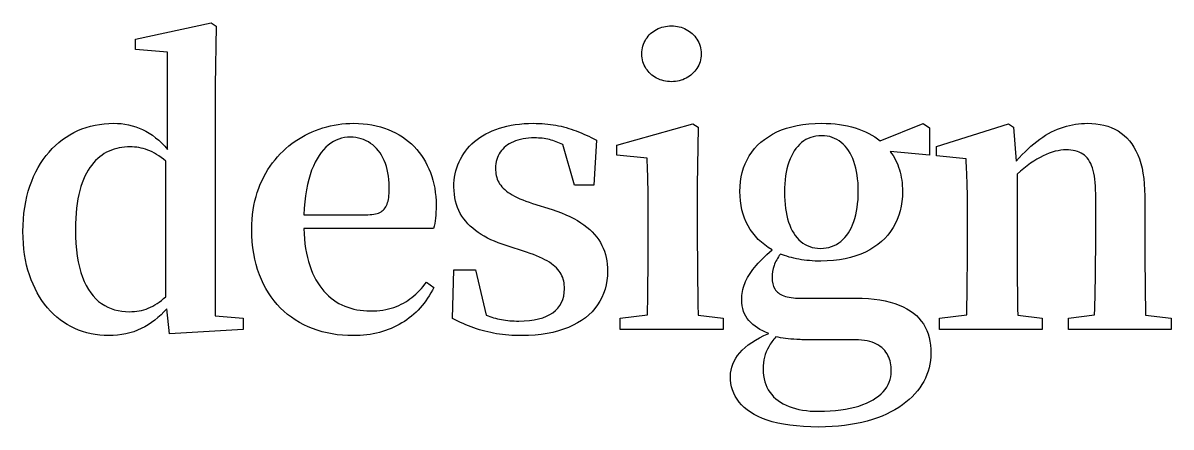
# Model space of a CAD drawing. Extents: x 11992 to 29481, y -6727 to 6811.
# Drawn here: x 28350.7 to 28435.9, y 3381.4 to 3411.4 of the extents above; entities that cross this region are included whole.
import ezdxf

# ---------------------------------------------------------------- set-up
doc = ezdxf.new("R2010")
doc.units = 0
doc.header["$MEASUREMENT"] = 0
doc.layers.add('layer 1', color=8, linetype='CONTINUOUS')
doc.layers.add('zoylight 6节点', color=8, linetype='CONTINUOUS')

# ---------------------------------------------------------------- blocks, each defined once
blk = doc.blocks.new('ddddd')
at = {"layer": 'layer 1', "color": 1}
for points, knots in [([(21.415, 63.558), (21.415, 63.558), (21.415, 72.112), (21.415, 72.112), (21.415, 72.112), (21.415, 72.112), (21.456, 74.31), (21.456, 74.31), (21.456, 74.31), (21.456, 74.31), (21.262, 74.435), (21.262, 74.435), (21.262, 74.435), (21.262, 74.435), (18.452, 73.837), (18.452, 73.837), (18.452, 73.837), (18.452, 73.837), (18.452, 73.447), (18.452, 73.447), (18.452, 73.447), (18.452, 73.447), (19.648, 73.35), (19.648, 73.35), (19.648, 73.35), (19.648, 73.35), (19.648, 69.734), (19.648, 69.734), (19.648, 69.734), (19.363, 70.072), (19.055, 70.32), (18.721, 70.475), (18.721, 70.475), (18.387, 70.633), (18.028, 70.71), (17.645, 70.707), (17.645, 70.707), (17.166, 70.705), (16.723, 70.615), (16.315, 70.434), (16.315, 70.434), (15.909, 70.253), (15.552, 69.989), (15.249, 69.641), (15.249, 69.641), (14.945, 69.296), (14.706, 68.874), (14.537, 68.378), (14.537, 68.378), (14.368, 67.882), (14.282, 67.318), (14.28, 66.688), (14.28, 66.688), (14.282, 66.087), (14.363, 65.55), (14.521, 65.074), (14.521, 65.074), (14.681, 64.599), (14.903, 64.194), (15.188, 63.857), (15.188, 63.857), (15.476, 63.521), (15.812, 63.266), (16.199, 63.09), (16.199, 63.09), (16.584, 62.912), (17.008, 62.824), (17.465, 62.821), (17.465, 62.821), (17.91, 62.824), (18.311, 62.909), (18.668, 63.083), (18.668, 63.083), (19.025, 63.255), (19.342, 63.5), (19.62, 63.823), (19.62, 63.823), (19.62, 63.823), (19.718, 62.891), (19.718, 62.891), (19.718, 62.891), (19.718, 62.891), (22.458, 63.044), (22.458, 63.044), (22.458, 63.044), (22.458, 63.044), (22.458, 63.475), (22.458, 63.475), (22.458, 63.475), (22.458, 63.475), (21.415, 63.558), (21.415, 63.558)], [0, 0, 0, 0, 0.043478, 0.043478, 0.043478, 0.043478, 0.086957, 0.086957, 0.086957, 0.086957, 0.130435, 0.130435, 0.130435, 0.130435, 0.173913, 0.173913, 0.173913, 0.173913, 0.217391, 0.217391, 0.217391, 0.217391, 0.26087, 0.26087, 0.26087, 0.26087, 0.304348, 0.304348, 0.304348, 0.304348, 0.347826, 0.347826, 0.347826, 0.347826, 0.391304, 0.391304, 0.391304, 0.391304, 0.434783, 0.434783, 0.434783, 0.434783, 0.478261, 0.478261, 0.478261, 0.478261, 0.521739, 0.521739, 0.521739, 0.521739, 0.565217, 0.565217, 0.565217, 0.565217, 0.608696, 0.608696, 0.608696, 0.608696, 0.652174, 0.652174, 0.652174, 0.652174, 0.695652, 0.695652, 0.695652, 0.695652, 0.73913, 0.73913, 0.73913, 0.73913, 0.782609, 0.782609, 0.782609, 0.782609, 0.826087, 0.826087, 0.826087, 0.826087, 0.869565, 0.869565, 0.869565, 0.869565, 0.913043, 0.913043, 0.913043, 0.913043, 0.956522, 0.956522, 0.956522, 0.956522, 1, 1, 1, 1]), ([(38.347, 72.251), (38.548, 72.253), (38.732, 72.297), (38.898, 72.386), (38.898, 72.386), (39.063, 72.474), (39.195, 72.594), (39.293, 72.747), (39.293, 72.747), (39.392, 72.902), (39.443, 73.079), (39.446, 73.28), (39.446, 73.28), (39.443, 73.491), (39.392, 73.674), (39.293, 73.83), (39.293, 73.83), (39.195, 73.985), (39.063, 74.106), (38.898, 74.191), (38.898, 74.191), (38.732, 74.279), (38.548, 74.323), (38.347, 74.323), (38.347, 74.323), (38.145, 74.323), (37.962, 74.279), (37.795, 74.191), (37.795, 74.191), (37.631, 74.106), (37.498, 73.985), (37.401, 73.83), (37.401, 73.83), (37.301, 73.674), (37.25, 73.491), (37.248, 73.28), (37.248, 73.28), (37.25, 73.079), (37.301, 72.902), (37.401, 72.747), (37.401, 72.747), (37.498, 72.594), (37.631, 72.474), (37.795, 72.386), (37.795, 72.386), (37.962, 72.297), (38.145, 72.253), (38.347, 72.251)], [0, 0, 0, 0, 0.083333, 0.083333, 0.083333, 0.083333, 0.166667, 0.166667, 0.166667, 0.166667, 0.25, 0.25, 0.25, 0.25, 0.333333, 0.333333, 0.333333, 0.333333, 0.416667, 0.416667, 0.416667, 0.416667, 0.5, 0.5, 0.5, 0.5, 0.583333, 0.583333, 0.583333, 0.583333, 0.666667, 0.666667, 0.666667, 0.666667, 0.75, 0.75, 0.75, 0.75, 0.833333, 0.833333, 0.833333, 0.833333, 0.916667, 0.916667, 0.916667, 0.916667, 1, 1, 1, 1]), ([(29.516, 66.799), (29.551, 66.915), (29.576, 67.045), (29.59, 67.184), (29.59, 67.184), (29.606, 67.323), (29.613, 67.483), (29.613, 67.661), (29.613, 67.661), (29.613, 68.102), (29.541, 68.507), (29.402, 68.876), (29.402, 68.876), (29.263, 69.247), (29.062, 69.569), (28.797, 69.843), (28.797, 69.843), (28.533, 70.114), (28.213, 70.327), (27.835, 70.478), (27.835, 70.478), (27.457, 70.628), (27.031, 70.705), (26.553, 70.707), (26.553, 70.707), (26.162, 70.707), (25.781, 70.652), (25.413, 70.538), (25.413, 70.538), (25.044, 70.427), (24.699, 70.26), (24.381, 70.042), (24.381, 70.042), (24.061, 69.824), (23.781, 69.558), (23.542, 69.238), (23.542, 69.238), (23.301, 68.92), (23.113, 68.554), (22.977, 68.141), (22.977, 68.141), (22.842, 67.729), (22.773, 67.272), (22.77, 66.771), (22.77, 66.771), (22.773, 66.138), (22.868, 65.575), (23.053, 65.086), (23.053, 65.086), (23.239, 64.597), (23.498, 64.184), (23.837, 63.848), (23.837, 63.848), (24.173, 63.51), (24.571, 63.257), (25.03, 63.083), (25.03, 63.083), (25.487, 62.909), (25.99, 62.821), (26.539, 62.821), (26.539, 62.821), (27.233, 62.826), (27.833, 62.981), (28.343, 63.292), (28.343, 63.292), (28.853, 63.6), (29.247, 64.041), (29.53, 64.615), (29.53, 64.615), (29.53, 64.615), (29.252, 64.81), (29.252, 64.81), (29.252, 64.81), (29.092, 64.592), (28.913, 64.402), (28.716, 64.242), (28.716, 64.242), (28.521, 64.082), (28.297, 63.959), (28.044, 63.871), (28.044, 63.871), (27.791, 63.783), (27.497, 63.739), (27.165, 63.739), (27.165, 63.739), (26.827, 63.739), (26.512, 63.797), (26.22, 63.918), (26.22, 63.918), (25.927, 64.038), (25.67, 64.221), (25.45, 64.472), (25.45, 64.472), (25.227, 64.72), (25.051, 65.037), (24.921, 65.424), (24.921, 65.424), (24.792, 65.809), (24.72, 66.268), (24.704, 66.799), (24.704, 66.799), (24.704, 66.799), (29.516, 66.799), (29.516, 66.799)], [0, 0, 0, 0, 0.038462, 0.038462, 0.038462, 0.038462, 0.076923, 0.076923, 0.076923, 0.076923, 0.115385, 0.115385, 0.115385, 0.115385, 0.153846, 0.153846, 0.153846, 0.153846, 0.192308, 0.192308, 0.192308, 0.192308, 0.230769, 0.230769, 0.230769, 0.230769, 0.269231, 0.269231, 0.269231, 0.269231, 0.307692, 0.307692, 0.307692, 0.307692, 0.346154, 0.346154, 0.346154, 0.346154, 0.384615, 0.384615, 0.384615, 0.384615, 0.423077, 0.423077, 0.423077, 0.423077, 0.461538, 0.461538, 0.461538, 0.461538, 0.5, 0.5, 0.5, 0.5, 0.538462, 0.538462, 0.538462, 0.538462, 0.576923, 0.576923, 0.576923, 0.576923, 0.615385, 0.615385, 0.615385, 0.615385, 0.653846, 0.653846, 0.653846, 0.653846, 0.692308, 0.692308, 0.692308, 0.692308, 0.730769, 0.730769, 0.730769, 0.730769, 0.769231, 0.769231, 0.769231, 0.769231, 0.807692, 0.807692, 0.807692, 0.807692, 0.846154, 0.846154, 0.846154, 0.846154, 0.884615, 0.884615, 0.884615, 0.884615, 0.923077, 0.923077, 0.923077, 0.923077, 0.961538, 0.961538, 0.961538, 0.961538, 1, 1, 1, 1]), ([(33.194, 67.731), (32.84, 67.847), (32.561, 67.967), (32.362, 68.095), (32.362, 68.095), (32.16, 68.222), (32.019, 68.364), (31.936, 68.517), (31.936, 68.517), (31.854, 68.672), (31.815, 68.846), (31.817, 69.038), (31.817, 69.038), (31.817, 69.268), (31.875, 69.465), (31.989, 69.634), (31.989, 69.634), (32.102, 69.801), (32.265, 69.933), (32.48, 70.023), (32.48, 70.023), (32.696, 70.116), (32.958, 70.165), (33.264, 70.165), (33.264, 70.165), (33.463, 70.165), (33.649, 70.144), (33.818, 70.102), (33.818, 70.102), (33.989, 70.061), (34.156, 69.998), (34.321, 69.914), (34.321, 69.914), (34.321, 69.914), (34.752, 68.412), (34.752, 68.412), (34.752, 68.412), (34.752, 68.412), (35.461, 68.412), (35.461, 68.412), (35.461, 68.412), (35.461, 68.412), (35.559, 70.081), (35.559, 70.081), (35.559, 70.081), (35.306, 70.216), (35.056, 70.329), (34.81, 70.422), (34.81, 70.422), (34.566, 70.517), (34.314, 70.587), (34.054, 70.635), (34.054, 70.635), (33.795, 70.682), (33.516, 70.707), (33.222, 70.707), (33.222, 70.707), (32.744, 70.705), (32.323, 70.645), (31.959, 70.526), (31.959, 70.526), (31.592, 70.406), (31.284, 70.239), (31.034, 70.026), (31.034, 70.026), (30.783, 69.812), (30.593, 69.562), (30.466, 69.275), (30.466, 69.275), (30.338, 68.99), (30.273, 68.679), (30.273, 68.343), (30.273, 68.343), (30.276, 67.97), (30.355, 67.643), (30.51, 67.362), (30.51, 67.362), (30.665, 67.084), (30.885, 66.848), (31.173, 66.653), (31.173, 66.653), (31.463, 66.456), (31.806, 66.298), (32.207, 66.173), (32.207, 66.173), (32.207, 66.173), (32.972, 65.923), (32.972, 65.923), (32.972, 65.923), (33.331, 65.805), (33.614, 65.677), (33.818, 65.545), (33.818, 65.545), (34.024, 65.413), (34.168, 65.264), (34.254, 65.105), (34.254, 65.105), (34.339, 64.945), (34.379, 64.761), (34.376, 64.56), (34.376, 64.56), (34.376, 64.175), (34.233, 63.881), (33.945, 63.674), (33.945, 63.674), (33.66, 63.47), (33.238, 63.366), (32.68, 63.364), (32.68, 63.364), (32.45, 63.364), (32.237, 63.382), (32.038, 63.417), (32.038, 63.417), (31.838, 63.454), (31.65, 63.51), (31.47, 63.586), (31.47, 63.586), (31.47, 63.586), (31.08, 65.269), (31.08, 65.269), (31.08, 65.269), (31.08, 65.269), (30.273, 65.269), (30.273, 65.269), (30.273, 65.269), (30.273, 65.269), (30.218, 63.461), (30.218, 63.461), (30.218, 63.461), (30.48, 63.322), (30.746, 63.204), (31.015, 63.109), (31.015, 63.109), (31.284, 63.016), (31.562, 62.944), (31.854, 62.895), (31.854, 62.895), (32.146, 62.847), (32.459, 62.821), (32.791, 62.821), (32.791, 62.821), (33.475, 62.824), (34.052, 62.926), (34.525, 63.127), (34.525, 63.127), (34.998, 63.327), (35.359, 63.605), (35.605, 63.962), (35.605, 63.962), (35.851, 64.321), (35.974, 64.738), (35.976, 65.213), (35.976, 65.213), (35.978, 65.57), (35.909, 65.89), (35.767, 66.175), (35.767, 66.175), (35.626, 66.461), (35.403, 66.716), (35.1, 66.936), (35.1, 66.936), (34.796, 67.156), (34.402, 67.346), (33.917, 67.508), (33.917, 67.508), (33.917, 67.508), (33.194, 67.731), (33.194, 67.731)], [0, 0, 0, 0, 0.02381, 0.02381, 0.02381, 0.02381, 0.047619, 0.047619, 0.047619, 0.047619, 0.071429, 0.071429, 0.071429, 0.071429, 0.095238, 0.095238, 0.095238, 0.095238, 0.119048, 0.119048, 0.119048, 0.119048, 0.142857, 0.142857, 0.142857, 0.142857, 0.166667, 0.166667, 0.166667, 0.166667, 0.190476, 0.190476, 0.190476, 0.190476, 0.214286, 0.214286, 0.214286, 0.214286, 0.238095, 0.238095, 0.238095, 0.238095, 0.261905, 0.261905, 0.261905, 0.261905, 0.285714, 0.285714, 0.285714, 0.285714, 0.309524, 0.309524, 0.309524, 0.309524, 0.333333, 0.333333, 0.333333, 0.333333, 0.357143, 0.357143, 0.357143, 0.357143, 0.380952, 0.380952, 0.380952, 0.380952, 0.404762, 0.404762, 0.404762, 0.404762, 0.428571, 0.428571, 0.428571, 0.428571, 0.452381, 0.452381, 0.452381, 0.452381, 0.47619, 0.47619, 0.47619, 0.47619, 0.5, 0.5, 0.5, 0.5, 0.52381, 0.52381, 0.52381, 0.52381, 0.547619, 0.547619, 0.547619, 0.547619, 0.571429, 0.571429, 0.571429, 0.571429, 0.595238, 0.595238, 0.595238, 0.595238, 0.619048, 0.619048, 0.619048, 0.619048, 0.642857, 0.642857, 0.642857, 0.642857, 0.666667, 0.666667, 0.666667, 0.666667, 0.690476, 0.690476, 0.690476, 0.690476, 0.714286, 0.714286, 0.714286, 0.714286, 0.738095, 0.738095, 0.738095, 0.738095, 0.761905, 0.761905, 0.761905, 0.761905, 0.785714, 0.785714, 0.785714, 0.785714, 0.809524, 0.809524, 0.809524, 0.809524, 0.833333, 0.833333, 0.833333, 0.833333, 0.857143, 0.857143, 0.857143, 0.857143, 0.880952, 0.880952, 0.880952, 0.880952, 0.904762, 0.904762, 0.904762, 0.904762, 0.928571, 0.928571, 0.928571, 0.928571, 0.952381, 0.952381, 0.952381, 0.952381, 0.97619, 0.97619, 0.97619, 0.97619, 1, 1, 1, 1]), ([(39.334, 63.586), (39.33, 63.786), (39.327, 64.003), (39.325, 64.24), (39.325, 64.24), (39.32, 64.474), (39.318, 64.715), (39.316, 64.958), (39.316, 64.958), (39.313, 65.204), (39.311, 65.443), (39.309, 65.675), (39.309, 65.675), (39.306, 65.907), (39.306, 66.12), (39.306, 66.312), (39.306, 66.312), (39.306, 66.312), (39.306, 68.398), (39.306, 68.398), (39.306, 68.398), (39.306, 68.398), (39.334, 70.568), (39.334, 70.568), (39.334, 70.568), (39.334, 70.568), (39.14, 70.693), (39.14, 70.693), (39.14, 70.693), (39.14, 70.693), (36.316, 69.901), (36.316, 69.901), (36.316, 69.901), (36.316, 69.901), (36.316, 69.525), (36.316, 69.525), (36.316, 69.525), (36.316, 69.525), (37.443, 69.414), (37.443, 69.414), (37.443, 69.414), (37.452, 69.184), (37.459, 68.966), (37.466, 68.755), (37.466, 68.755), (37.473, 68.545), (37.478, 68.322), (37.48, 68.088), (37.48, 68.088), (37.482, 67.856), (37.484, 67.594), (37.484, 67.3), (37.484, 67.3), (37.484, 67.3), (37.484, 66.312), (37.484, 66.312), (37.484, 66.312), (37.484, 66.12), (37.484, 65.907), (37.482, 65.677), (37.482, 65.677), (37.48, 65.448), (37.478, 65.211), (37.475, 64.965), (37.475, 64.965), (37.473, 64.722), (37.471, 64.483), (37.466, 64.252), (37.466, 64.252), (37.464, 64.017), (37.461, 63.799), (37.457, 63.6), (37.457, 63.6), (37.457, 63.6), (36.441, 63.475), (36.441, 63.475), (36.441, 63.475), (36.441, 63.475), (36.441, 63.044), (36.441, 63.044), (36.441, 63.044), (36.441, 63.044), (40.266, 63.044), (40.266, 63.044), (40.266, 63.044), (40.266, 63.044), (40.266, 63.475), (40.266, 63.475), (40.266, 63.475), (40.266, 63.475), (39.334, 63.586), (39.334, 63.586)], [0, 0, 0, 0, 0.043478, 0.043478, 0.043478, 0.043478, 0.086957, 0.086957, 0.086957, 0.086957, 0.130435, 0.130435, 0.130435, 0.130435, 0.173913, 0.173913, 0.173913, 0.173913, 0.217391, 0.217391, 0.217391, 0.217391, 0.26087, 0.26087, 0.26087, 0.26087, 0.304348, 0.304348, 0.304348, 0.304348, 0.347826, 0.347826, 0.347826, 0.347826, 0.391304, 0.391304, 0.391304, 0.391304, 0.434783, 0.434783, 0.434783, 0.434783, 0.478261, 0.478261, 0.478261, 0.478261, 0.521739, 0.521739, 0.521739, 0.521739, 0.565217, 0.565217, 0.565217, 0.565217, 0.608696, 0.608696, 0.608696, 0.608696, 0.652174, 0.652174, 0.652174, 0.652174, 0.695652, 0.695652, 0.695652, 0.695652, 0.73913, 0.73913, 0.73913, 0.73913, 0.782609, 0.782609, 0.782609, 0.782609, 0.826087, 0.826087, 0.826087, 0.826087, 0.869565, 0.869565, 0.869565, 0.869565, 0.913043, 0.913043, 0.913043, 0.913043, 0.956522, 0.956522, 0.956522, 0.956522, 1, 1, 1, 1]), ([(47.92, 70.544), (47.92, 70.544), (47.684, 70.697), (47.684, 70.697), (47.684, 70.697), (47.684, 70.697), (46.086, 70.054), (46.086, 70.054), (46.086, 70.054), (45.836, 70.264), (45.528, 70.424), (45.164, 70.538), (45.164, 70.538), (44.8, 70.649), (44.383, 70.707), (43.917, 70.707), (43.917, 70.707), (43.263, 70.705), (42.709, 70.596), (42.259, 70.385), (42.259, 70.385), (41.81, 70.174), (41.467, 69.877), (41.235, 69.5), (41.235, 69.5), (41.003, 69.122), (40.887, 68.681), (40.885, 68.176), (40.885, 68.176), (40.887, 67.694), (40.989, 67.267), (41.191, 66.899), (41.191, 66.899), (41.395, 66.528), (41.691, 66.231), (42.081, 66.006), (42.081, 66.006), (41.812, 65.772), (41.596, 65.554), (41.429, 65.355), (41.429, 65.355), (41.265, 65.153), (41.144, 64.956), (41.068, 64.764), (41.068, 64.764), (40.991, 64.569), (40.954, 64.367), (40.954, 64.156), (40.954, 64.156), (40.957, 63.839), (41.045, 63.579), (41.221, 63.38), (41.221, 63.38), (41.395, 63.178), (41.64, 63.021), (41.956, 62.905), (41.956, 62.905), (41.471, 62.696), (41.112, 62.457), (40.882, 62.188), (40.882, 62.188), (40.651, 61.92), (40.535, 61.625), (40.537, 61.305), (40.537, 61.305), (40.532, 60.953), (40.639, 60.638), (40.857, 60.355), (40.857, 60.355), (41.072, 60.072), (41.42, 59.85), (41.9, 59.683), (41.9, 59.683), (42.382, 59.516), (43.017, 59.432), (43.805, 59.428), (43.805, 59.428), (44.492, 59.43), (45.094, 59.504), (45.614, 59.65), (45.614, 59.65), (46.133, 59.796), (46.569, 59.996), (46.919, 60.25), (46.919, 60.25), (47.271, 60.503), (47.533, 60.795), (47.711, 61.124), (47.711, 61.124), (47.89, 61.451), (47.978, 61.799), (47.978, 62.168), (47.978, 62.168), (47.98, 62.587), (47.885, 62.949), (47.695, 63.255), (47.695, 63.255), (47.505, 63.558), (47.204, 63.795), (46.791, 63.959), (46.791, 63.959), (46.378, 64.126), (45.843, 64.21), (45.182, 64.212), (45.182, 64.212), (45.182, 64.212), (43.138, 64.212), (43.138, 64.212), (43.138, 64.212), (42.881, 64.212), (42.672, 64.242), (42.517, 64.3), (42.517, 64.3), (42.361, 64.356), (42.25, 64.442), (42.183, 64.555), (42.183, 64.555), (42.113, 64.669), (42.078, 64.81), (42.081, 64.977), (42.081, 64.977), (42.081, 65.135), (42.106, 65.285), (42.155, 65.427), (42.155, 65.427), (42.206, 65.566), (42.282, 65.71), (42.387, 65.853), (42.387, 65.853), (42.595, 65.77), (42.825, 65.705), (43.075, 65.659), (43.075, 65.659), (43.326, 65.612), (43.597, 65.589), (43.889, 65.589), (43.889, 65.589), (44.54, 65.594), (45.09, 65.705), (45.542, 65.923), (45.542, 65.923), (45.991, 66.141), (46.334, 66.444), (46.569, 66.832), (46.569, 66.832), (46.803, 67.219), (46.919, 67.666), (46.921, 68.176), (46.921, 68.176), (46.921, 68.463), (46.884, 68.732), (46.807, 68.983), (46.807, 68.983), (46.731, 69.235), (46.615, 69.462), (46.462, 69.664), (46.462, 69.664), (46.462, 69.664), (47.92, 69.529), (47.92, 69.529), (47.92, 69.529), (47.92, 69.529), (47.92, 70.544), (47.92, 70.544)], [0, 0, 0, 0, 0.02439, 0.02439, 0.02439, 0.02439, 0.04878, 0.04878, 0.04878, 0.04878, 0.073171, 0.073171, 0.073171, 0.073171, 0.097561, 0.097561, 0.097561, 0.097561, 0.121951, 0.121951, 0.121951, 0.121951, 0.146341, 0.146341, 0.146341, 0.146341, 0.170732, 0.170732, 0.170732, 0.170732, 0.195122, 0.195122, 0.195122, 0.195122, 0.219512, 0.219512, 0.219512, 0.219512, 0.243902, 0.243902, 0.243902, 0.243902, 0.268293, 0.268293, 0.268293, 0.268293, 0.292683, 0.292683, 0.292683, 0.292683, 0.317073, 0.317073, 0.317073, 0.317073, 0.341463, 0.341463, 0.341463, 0.341463, 0.365854, 0.365854, 0.365854, 0.365854, 0.390244, 0.390244, 0.390244, 0.390244, 0.414634, 0.414634, 0.414634, 0.414634, 0.439024, 0.439024, 0.439024, 0.439024, 0.463415, 0.463415, 0.463415, 0.463415, 0.487805, 0.487805, 0.487805, 0.487805, 0.512195, 0.512195, 0.512195, 0.512195, 0.536585, 0.536585, 0.536585, 0.536585, 0.560976, 0.560976, 0.560976, 0.560976, 0.585366, 0.585366, 0.585366, 0.585366, 0.609756, 0.609756, 0.609756, 0.609756, 0.634146, 0.634146, 0.634146, 0.634146, 0.658537, 0.658537, 0.658537, 0.658537, 0.682927, 0.682927, 0.682927, 0.682927, 0.707317, 0.707317, 0.707317, 0.707317, 0.731707, 0.731707, 0.731707, 0.731707, 0.756098, 0.756098, 0.756098, 0.756098, 0.780488, 0.780488, 0.780488, 0.780488, 0.804878, 0.804878, 0.804878, 0.804878, 0.829268, 0.829268, 0.829268, 0.829268, 0.853659, 0.853659, 0.853659, 0.853659, 0.878049, 0.878049, 0.878049, 0.878049, 0.902439, 0.902439, 0.902439, 0.902439, 0.926829, 0.926829, 0.926829, 0.926829, 0.95122, 0.95122, 0.95122, 0.95122, 0.97561, 0.97561, 0.97561, 0.97561, 1, 1, 1, 1]), ([(55.94, 63.586), (55.938, 63.786), (55.933, 64.003), (55.931, 64.235), (55.931, 64.235), (55.926, 64.467), (55.924, 64.706), (55.922, 64.949), (55.922, 64.949), (55.919, 65.193), (55.917, 65.431), (55.915, 65.663), (55.915, 65.663), (55.912, 65.895), (55.912, 66.113), (55.912, 66.312), (55.912, 66.312), (55.912, 66.312), (55.912, 68.009), (55.912, 68.009), (55.912, 68.009), (55.91, 68.63), (55.824, 69.138), (55.65, 69.537), (55.65, 69.537), (55.479, 69.935), (55.235, 70.23), (54.918, 70.422), (54.918, 70.422), (54.6, 70.615), (54.222, 70.71), (53.784, 70.707), (53.784, 70.707), (53.483, 70.71), (53.186, 70.663), (52.892, 70.568), (52.892, 70.568), (52.597, 70.475), (52.305, 70.325), (52.016, 70.118), (52.016, 70.118), (51.724, 69.912), (51.434, 69.639), (51.142, 69.302), (51.142, 69.302), (51.142, 69.302), (51.044, 70.568), (51.044, 70.568), (51.044, 70.568), (51.044, 70.568), (50.85, 70.693), (50.85, 70.693), (50.85, 70.693), (50.85, 70.693), (48.179, 69.845), (48.179, 69.845), (48.179, 69.845), (48.179, 69.845), (48.179, 69.497), (48.179, 69.497), (48.179, 69.497), (48.179, 69.497), (49.278, 69.386), (49.278, 69.386), (49.278, 69.386), (49.292, 69.168), (49.303, 68.957), (49.31, 68.753), (49.31, 68.753), (49.32, 68.549), (49.324, 68.334), (49.329, 68.104), (49.329, 68.104), (49.331, 67.875), (49.334, 67.613), (49.334, 67.314), (49.334, 67.314), (49.334, 67.314), (49.334, 66.312), (49.334, 66.312), (49.334, 66.312), (49.334, 66.12), (49.334, 65.907), (49.331, 65.677), (49.331, 65.677), (49.329, 65.448), (49.327, 65.211), (49.324, 64.965), (49.324, 64.965), (49.322, 64.722), (49.32, 64.483), (49.315, 64.252), (49.315, 64.252), (49.313, 64.017), (49.31, 63.799), (49.306, 63.6), (49.306, 63.6), (49.306, 63.6), (48.29, 63.475), (48.29, 63.475), (48.29, 63.475), (48.29, 63.475), (48.29, 63.044), (48.29, 63.044), (48.29, 63.044), (48.29, 63.044), (52.101, 63.044), (52.101, 63.044), (52.101, 63.044), (52.101, 63.044), (52.101, 63.475), (52.101, 63.475), (52.101, 63.475), (52.101, 63.475), (51.197, 63.586), (51.197, 63.586), (51.197, 63.586), (51.193, 63.786), (51.19, 64.003), (51.188, 64.24), (51.188, 64.24), (51.183, 64.474), (51.181, 64.715), (51.179, 64.958), (51.179, 64.958), (51.176, 65.204), (51.174, 65.443), (51.172, 65.675), (51.172, 65.675), (51.17, 65.907), (51.17, 66.12), (51.17, 66.312), (51.17, 66.312), (51.17, 66.312), (51.17, 68.816), (51.17, 68.816), (51.17, 68.816), (51.513, 69.129), (51.837, 69.356), (52.143, 69.502), (52.143, 69.502), (52.451, 69.65), (52.734, 69.722), (52.992, 69.72), (52.992, 69.72), (53.242, 69.722), (53.448, 69.671), (53.61, 69.567), (53.61, 69.567), (53.773, 69.462), (53.893, 69.291), (53.972, 69.052), (53.972, 69.052), (54.051, 68.813), (54.09, 68.494), (54.09, 68.092), (54.09, 68.092), (54.09, 68.092), (54.09, 66.312), (54.09, 66.312), (54.09, 66.312), (54.09, 66.113), (54.09, 65.895), (54.088, 65.663), (54.088, 65.663), (54.086, 65.431), (54.083, 65.193), (54.081, 64.952), (54.081, 64.952), (54.076, 64.708), (54.072, 64.472), (54.067, 64.24), (54.067, 64.24), (54.062, 64.01), (54.056, 63.797), (54.049, 63.6), (54.049, 63.6), (54.049, 63.6), (53.075, 63.475), (53.075, 63.475), (53.075, 63.475), (53.075, 63.475), (53.075, 63.044), (53.075, 63.044), (53.075, 63.044), (53.075, 63.044), (56.886, 63.044), (56.886, 63.044), (56.886, 63.044), (56.886, 63.044), (56.886, 63.475), (56.886, 63.475), (56.886, 63.475), (56.886, 63.475), (55.94, 63.586), (55.94, 63.586)], [0, 0, 0, 0, 0.020408, 0.020408, 0.020408, 0.020408, 0.040816, 0.040816, 0.040816, 0.040816, 0.061224, 0.061224, 0.061224, 0.061224, 0.081633, 0.081633, 0.081633, 0.081633, 0.102041, 0.102041, 0.102041, 0.102041, 0.122449, 0.122449, 0.122449, 0.122449, 0.142857, 0.142857, 0.142857, 0.142857, 0.163265, 0.163265, 0.163265, 0.163265, 0.183673, 0.183673, 0.183673, 0.183673, 0.204082, 0.204082, 0.204082, 0.204082, 0.22449, 0.22449, 0.22449, 0.22449, 0.244898, 0.244898, 0.244898, 0.244898, 0.265306, 0.265306, 0.265306, 0.265306, 0.285714, 0.285714, 0.285714, 0.285714, 0.306122, 0.306122, 0.306122, 0.306122, 0.326531, 0.326531, 0.326531, 0.326531, 0.346939, 0.346939, 0.346939, 0.346939, 0.367347, 0.367347, 0.367347, 0.367347, 0.387755, 0.387755, 0.387755, 0.387755, 0.408163, 0.408163, 0.408163, 0.408163, 0.428571, 0.428571, 0.428571, 0.428571, 0.44898, 0.44898, 0.44898, 0.44898, 0.469388, 0.469388, 0.469388, 0.469388, 0.489796, 0.489796, 0.489796, 0.489796, 0.510204, 0.510204, 0.510204, 0.510204, 0.530612, 0.530612, 0.530612, 0.530612, 0.55102, 0.55102, 0.55102, 0.55102, 0.571429, 0.571429, 0.571429, 0.571429, 0.591837, 0.591837, 0.591837, 0.591837, 0.612245, 0.612245, 0.612245, 0.612245, 0.632653, 0.632653, 0.632653, 0.632653, 0.653061, 0.653061, 0.653061, 0.653061, 0.673469, 0.673469, 0.673469, 0.673469, 0.693878, 0.693878, 0.693878, 0.693878, 0.714286, 0.714286, 0.714286, 0.714286, 0.734694, 0.734694, 0.734694, 0.734694, 0.755102, 0.755102, 0.755102, 0.755102, 0.77551, 0.77551, 0.77551, 0.77551, 0.795918, 0.795918, 0.795918, 0.795918, 0.816327, 0.816327, 0.816327, 0.816327, 0.836735, 0.836735, 0.836735, 0.836735, 0.857143, 0.857143, 0.857143, 0.857143, 0.877551, 0.877551, 0.877551, 0.877551, 0.897959, 0.897959, 0.897959, 0.897959, 0.918367, 0.918367, 0.918367, 0.918367, 0.938776, 0.938776, 0.938776, 0.938776, 0.959184, 0.959184, 0.959184, 0.959184, 0.979592, 0.979592, 0.979592, 0.979592, 1, 1, 1, 1]), ([(24.704, 67.314), (24.734, 67.988), (24.831, 68.538), (24.993, 68.962), (24.993, 68.962), (25.156, 69.388), (25.36, 69.699), (25.61, 69.898), (25.61, 69.898), (25.86, 70.098), (26.134, 70.195), (26.428, 70.193), (26.428, 70.193), (26.713, 70.19), (26.964, 70.114), (27.182, 69.963), (27.182, 69.963), (27.397, 69.812), (27.566, 69.599), (27.689, 69.323), (27.689, 69.323), (27.81, 69.048), (27.872, 68.721), (27.875, 68.343), (27.875, 68.343), (27.877, 68.106), (27.856, 67.914), (27.812, 67.761), (27.812, 67.761), (27.768, 67.608), (27.687, 67.497), (27.571, 67.423), (27.571, 67.423), (27.457, 67.351), (27.293, 67.314), (27.082, 67.314), (27.082, 67.314), (27.082, 67.314), (24.704, 67.314), (24.704, 67.314)], [0, 0, 0, 0, 0.1, 0.1, 0.1, 0.1, 0.2, 0.2, 0.2, 0.2, 0.3, 0.3, 0.3, 0.3, 0.4, 0.4, 0.4, 0.4, 0.5, 0.5, 0.5, 0.5, 0.6, 0.6, 0.6, 0.6, 0.7, 0.7, 0.7, 0.7, 0.8, 0.8, 0.8, 0.8, 0.9, 0.9, 0.9, 0.9, 1, 1, 1, 1]), ([(43.875, 66.062), (43.588, 66.064), (43.344, 66.15), (43.145, 66.319), (43.145, 66.319), (42.948, 66.488), (42.797, 66.727), (42.695, 67.038), (42.695, 67.038), (42.591, 67.351), (42.54, 67.719), (42.54, 68.148), (42.54, 68.148), (42.54, 68.582), (42.595, 68.955), (42.704, 69.268), (42.704, 69.268), (42.813, 69.581), (42.971, 69.822), (43.177, 69.991), (43.177, 69.991), (43.381, 70.16), (43.629, 70.246), (43.917, 70.248), (43.917, 70.248), (44.202, 70.246), (44.445, 70.163), (44.647, 69.996), (44.647, 69.996), (44.851, 69.831), (45.006, 69.592), (45.115, 69.286), (45.115, 69.286), (45.224, 68.98), (45.28, 68.614), (45.28, 68.19), (45.28, 68.19), (45.28, 67.752), (45.224, 67.374), (45.113, 67.056), (45.113, 67.056), (45.004, 66.739), (44.844, 66.495), (44.635, 66.324), (44.635, 66.324), (44.427, 66.15), (44.172, 66.064), (43.875, 66.062)], [0, 0, 0, 0, 0.083333, 0.083333, 0.083333, 0.083333, 0.166667, 0.166667, 0.166667, 0.166667, 0.25, 0.25, 0.25, 0.25, 0.333333, 0.333333, 0.333333, 0.333333, 0.416667, 0.416667, 0.416667, 0.416667, 0.5, 0.5, 0.5, 0.5, 0.583333, 0.583333, 0.583333, 0.583333, 0.666667, 0.666667, 0.666667, 0.666667, 0.75, 0.75, 0.75, 0.75, 0.833333, 0.833333, 0.833333, 0.833333, 0.916667, 0.916667, 0.916667, 0.916667, 1, 1, 1, 1]), ([(19.579, 64.268), (19.365, 64.068), (19.15, 63.925), (18.93, 63.839), (18.93, 63.839), (18.712, 63.751), (18.478, 63.709), (18.23, 63.711), (18.23, 63.711), (17.842, 63.709), (17.497, 63.809), (17.198, 64.013), (17.198, 64.013), (16.897, 64.217), (16.66, 64.546), (16.489, 64.996), (16.489, 64.996), (16.317, 65.445), (16.229, 66.036), (16.227, 66.771), (16.227, 66.771), (16.229, 67.339), (16.282, 67.819), (16.389, 68.211), (16.389, 68.211), (16.496, 68.605), (16.644, 68.918), (16.83, 69.156), (16.83, 69.156), (17.017, 69.395), (17.233, 69.567), (17.476, 69.673), (17.476, 69.673), (17.72, 69.78), (17.982, 69.833), (18.257, 69.831), (18.257, 69.831), (18.473, 69.833), (18.689, 69.794), (18.909, 69.713), (18.909, 69.713), (19.127, 69.632), (19.349, 69.495), (19.579, 69.302), (19.579, 69.302), (19.579, 69.302), (19.579, 64.268), (19.579, 64.268)], [0, 0, 0, 0, 0.083333, 0.083333, 0.083333, 0.083333, 0.166667, 0.166667, 0.166667, 0.166667, 0.25, 0.25, 0.25, 0.25, 0.333333, 0.333333, 0.333333, 0.333333, 0.416667, 0.416667, 0.416667, 0.416667, 0.5, 0.5, 0.5, 0.5, 0.583333, 0.583333, 0.583333, 0.583333, 0.666667, 0.666667, 0.666667, 0.666667, 0.75, 0.75, 0.75, 0.75, 0.833333, 0.833333, 0.833333, 0.833333, 0.916667, 0.916667, 0.916667, 0.916667, 1, 1, 1, 1]), ([(45.168, 62.668), (45.5, 62.666), (45.764, 62.613), (45.959, 62.508), (45.959, 62.508), (46.156, 62.404), (46.295, 62.263), (46.381, 62.086), (46.381, 62.086), (46.464, 61.913), (46.506, 61.716), (46.504, 61.5), (46.504, 61.5), (46.504, 61.215), (46.404, 60.96), (46.202, 60.737), (46.202, 60.737), (46.003, 60.515), (45.702, 60.339), (45.303, 60.209), (45.303, 60.209), (44.902, 60.079), (44.404, 60.014), (43.805, 60.012), (43.805, 60.012), (43.381, 60.012), (43.017, 60.072), (42.709, 60.19), (42.709, 60.19), (42.403, 60.308), (42.167, 60.485), (42, 60.719), (42, 60.719), (41.833, 60.951), (41.749, 61.24), (41.747, 61.583), (41.747, 61.583), (41.747, 61.743), (41.763, 61.892), (41.798, 62.026), (41.798, 62.026), (41.833, 62.161), (41.886, 62.288), (41.956, 62.411), (41.956, 62.411), (42.025, 62.534), (42.113, 62.657), (42.22, 62.78), (42.22, 62.78), (42.333, 62.752), (42.454, 62.731), (42.579, 62.715), (42.579, 62.715), (42.704, 62.698), (42.843, 62.687), (43.001, 62.68), (43.001, 62.68), (43.159, 62.671), (43.344, 62.668), (43.555, 62.668), (43.555, 62.668), (43.555, 62.668), (45.168, 62.668), (45.168, 62.668)], [0, 0, 0, 0, 0.0625, 0.0625, 0.0625, 0.0625, 0.125, 0.125, 0.125, 0.125, 0.1875, 0.1875, 0.1875, 0.1875, 0.25, 0.25, 0.25, 0.25, 0.3125, 0.3125, 0.3125, 0.3125, 0.375, 0.375, 0.375, 0.375, 0.4375, 0.4375, 0.4375, 0.4375, 0.5, 0.5, 0.5, 0.5, 0.5625, 0.5625, 0.5625, 0.5625, 0.625, 0.625, 0.625, 0.625, 0.6875, 0.6875, 0.6875, 0.6875, 0.75, 0.75, 0.75, 0.75, 0.8125, 0.8125, 0.8125, 0.8125, 0.875, 0.875, 0.875, 0.875, 0.9375, 0.9375, 0.9375, 0.9375, 1, 1, 1, 1])]:
    blk.add_open_spline(points, degree=3, knots=knots, dxfattribs=at)
blk = doc.blocks.new('dfdfdfsadsdfvcv')
at = {"layer": 'zoylight 6节点', "xscale": 2, "yscale": 2, "zscale": 2}
blk.add_blockref('ddddd', (-920.446, 647.401), dxfattribs=at)

msp = doc.modelspace()

# ---------------------------------------------------------------- block references
at = {"layer": 'zoylight 6节点'}
msp.add_blockref('dfdfdfsadsdfvcv', (29242.616, 2615.144), dxfattribs=at)

doc.saveas('drawing.dxf')
